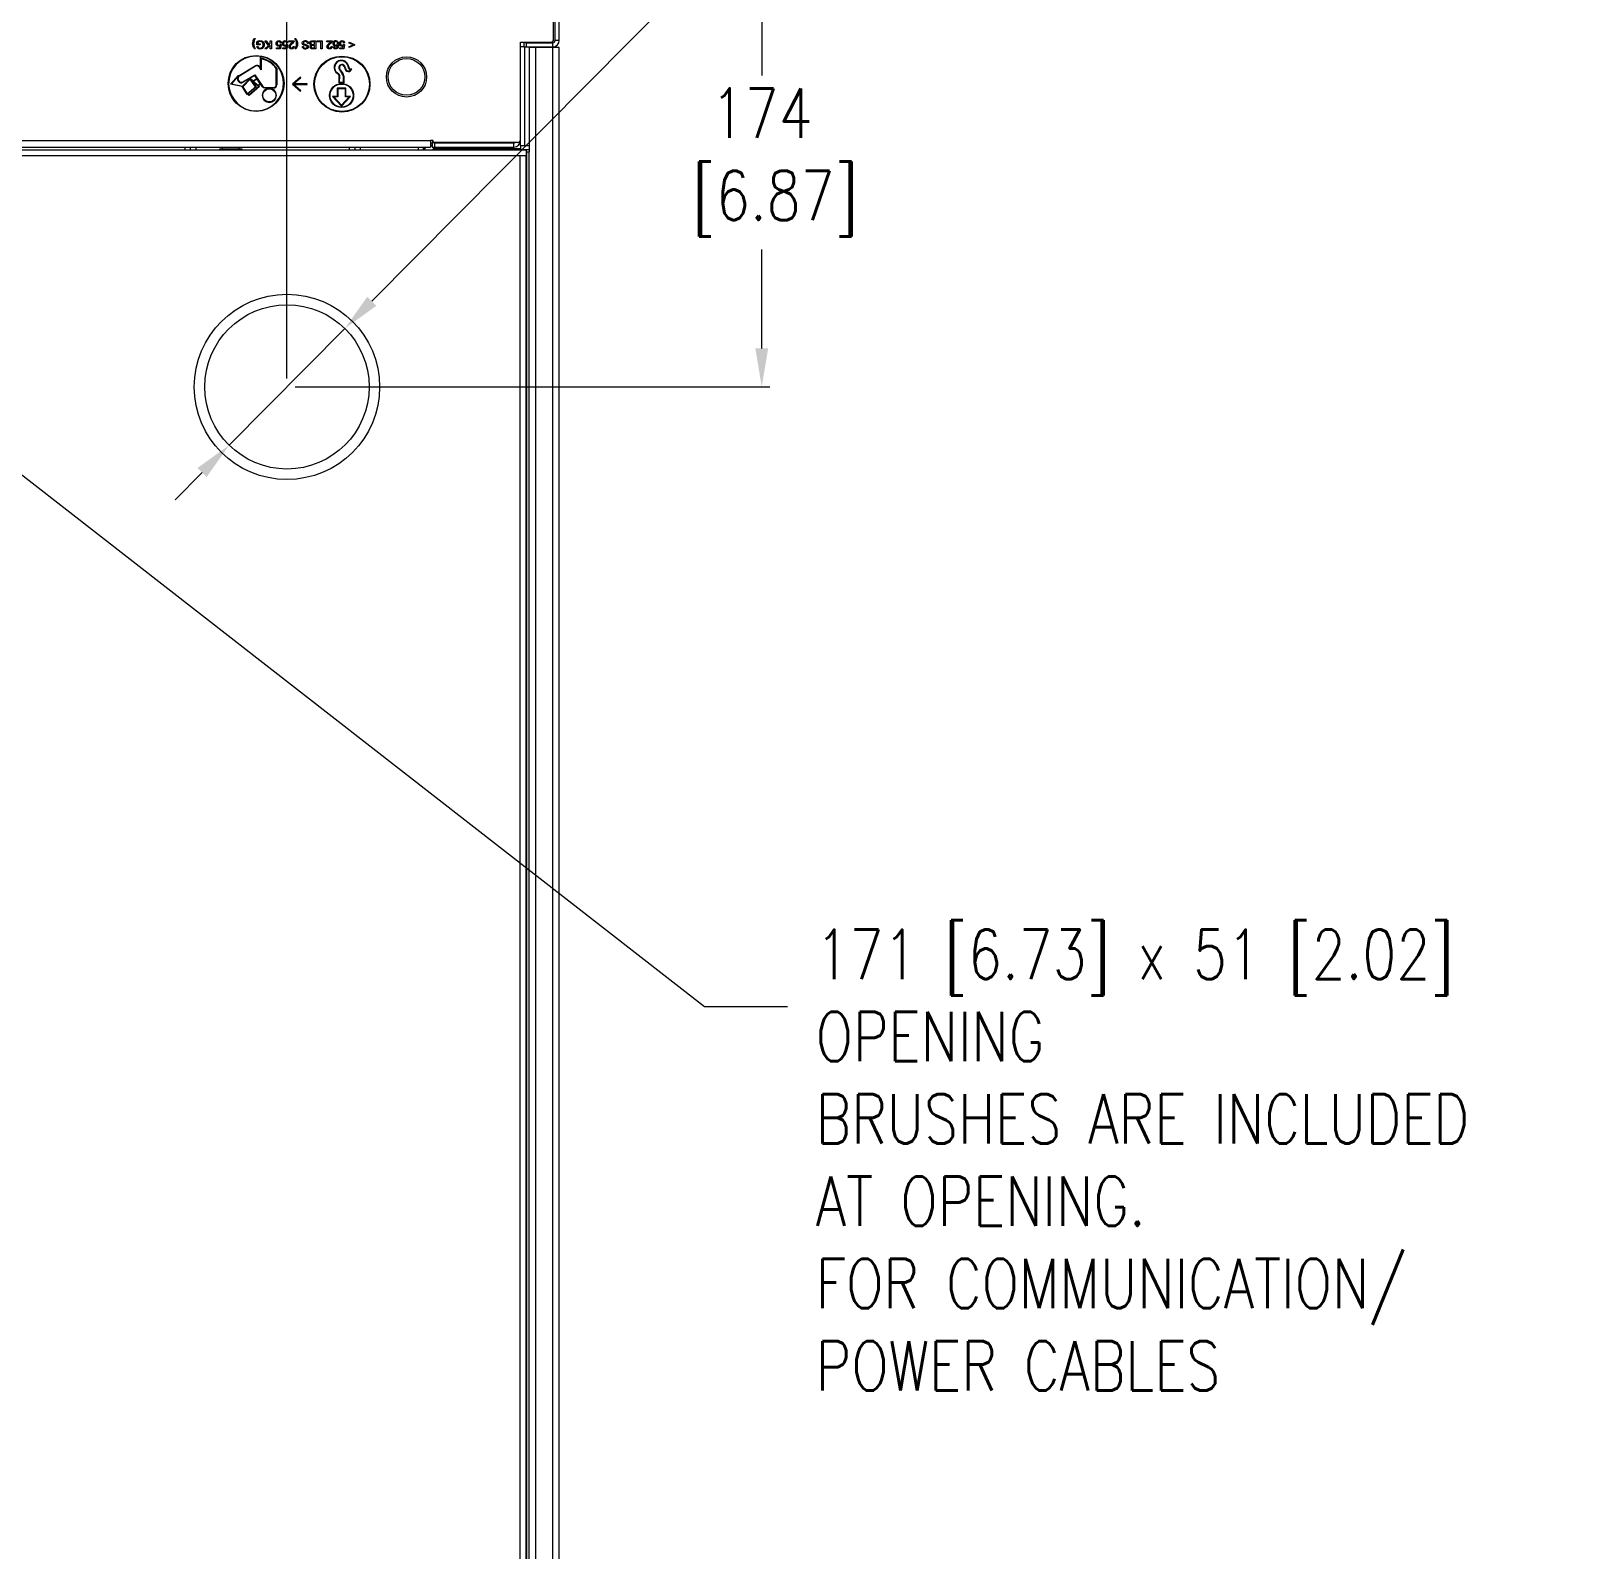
# Model space of a CAD drawing. Header units: inches. Extents: x 40138 to 76695, y -14500 to -5279.
# Drawn here: x 58297 to 58865, y -10964 to -10411 of the extents above; entities that cross this region are included whole.
import ezdxf

# ---------------------------------------------------------------- set-up
doc = ezdxf.new("R2010")
doc.units = ezdxf.units.IN
doc.header["$LTSCALE"] = 2
doc.header["$MEASUREMENT"] = 0
doc.header["$PDMODE"] = 35
doc.header["$PDSIZE"] = -1
doc.layers.add('M-ANNO-DIMS', color=7, linetype='Continuous', lineweight=13)
doc.layers.add('M-OBJECT-DETAILS', color=7, linetype='Continuous', lineweight=9)
doc.styles.get("Standard").update_dxf_attribs({"font": 'romans.shx', "width": 0.8})
doc.dimstyles.new('Details World Wide', dxfattribs={"dimscale": 4, "dimtxt": 4.5, "dimasz": 3.5, "dimexe": 0.75, "dimexo": 0.75, "dimgap": 0.75, "dimtad": 0, "dimtih": 1, "dimtoh": 1, "dimdec": 0, "dimzin": 4, "dimdsep": 46, "dimtxsty": 'Standard', "dimcen": 0, "dimclrd": 256, "dimclre": 256, "dimclrt": 256, "dimadec": 0, "dimazin": 1, "dimtfac": 1, "dimtdec": 0, "dimtmove": 0, "dimatfit": 3, "dimfxl": 1, "dimtolj": 1, "dimtzin": 0, "dimlwd": -1, "dimlwe": -1, "dimarcsym": 0})

# ---------------------------------------------------------------- blocks, each defined once
blk = doc.blocks.new('*D9')
at = {"layer": 'Defpoints', "color": 0, "linetype": 'Continuous', "transparency": 16777216}
for p in [(58390.26, -10264.13), (57990.26, -10507.37), (58390.26, -10540.37)]:
    blk.add_point(p, dxfattribs=at)
at = {"layer": 'M-ANNO-DIMS', "transparency": 16777216}
for p, q in [((57990.26, -10504.37), (57990.26, -10261.13)), ((58390.26, -10537.37), (58390.26, -10261.13))]:
    blk.add_line(p, q, dxfattribs=at)
at = {"layer": 'M-ANNO-DIMS', "linetype": 'Continuous', "transparency": 16777216}
for p, q in [((58004.26, -10264.13), (58149.88, -10264.13)), ((58376.26, -10264.13), (58230.63, -10264.13))]:
    blk.add_line(p, q, dxfattribs=at)
for points in [[(58004.26, -10261.8), (58004.26, -10266.47), (57990.26, -10264.13)], [(58376.26, -10261.8), (58376.26, -10266.47), (58390.26, -10264.13)]]:
    blk.add_solid(points, dxfattribs=at)
at = {"layer": 'M-ANNO-DIMS', "linetype": 'Continuous', "transparency": 16777216, "char_height": 18, "attachment_point": 5}
for s, insert in [('\\A1;400', (58190.26, -10252.13)), ('\\A1;[15.75]', (58190.26, -10280.85))]:
    blk.add_mtext(s, dxfattribs=dict(at, insert=insert))
blk = doc.blocks.new('*D21')
at = {"layer": 'Defpoints', "color": 0, "linetype": 'Continuous', "transparency": 16777216}
for p in [(58411.34, -10519.1), (58369.17, -10561.63)]:
    blk.add_point(p, dxfattribs=at)
at = {"layer": 'M-ANNO-DIMS', "linetype": 'Continuous', "transparency": 16777216}
for p, q in [((58621.69, -10306.97), (58421.2, -10509.16)), ((58635.69, -10306.97), (58621.69, -10306.97)), ((58369.17, -10561.63), (58411.34, -10519.1)), ((58359.31, -10571.57), (58349.45, -10581.52))]:
    blk.add_line(p, q, dxfattribs=at)
for points in [[(58419.54, -10507.51), (58422.86, -10510.8), (58411.34, -10519.1)], [(58357.65, -10569.93), (58360.97, -10573.22), (58369.17, -10561.63)]]:
    blk.add_solid(points, dxfattribs=at)
at = {"layer": 'M-ANNO-DIMS', "linetype": 'Continuous', "transparency": 16777216, "insert": (58758, -10306.97), "char_height": 18, "attachment_point": 5}
blk.add_mtext('\\A1;∅60\\P [∅2.36]\\PHOLES (2 PLACES)\\PWITH PLASTIC\\P GROMMETS.\\PFOR COMMUNICATION/\\PPOWER CABLES', dxfattribs=at)
blk = doc.blocks.new('*D38')
at = {"layer": 'Defpoints', "color": 0, "linetype": 'Continuous', "transparency": 16777216}
for p in [(58478.16, -10365.92), (58390.26, -10540.37), (58563.36, -10540.37)]:
    blk.add_point(p, dxfattribs=at)
at = {"layer": 'M-ANNO-DIMS', "transparency": 16777216}
for p, q in [((58481.16, -10365.92), (58566.36, -10365.92)), ((58393.26, -10540.37), (58566.36, -10540.37))]:
    blk.add_line(p, q, dxfattribs=at)
at = {"layer": 'M-ANNO-DIMS', "linetype": 'Continuous', "transparency": 16777216}
for p, q in [((58563.36, -10379.92), (58563.36, -10426.85)), ((58563.36, -10526.37), (58563.36, -10490.28))]:
    blk.add_line(p, q, dxfattribs=at)
for points in [[(58561.03, -10379.92), (58565.69, -10379.92), (58563.36, -10365.92)], [(58561.03, -10526.37), (58565.69, -10526.37), (58563.36, -10540.37)]]:
    blk.add_solid(points, dxfattribs=at)
at = {"layer": 'M-ANNO-DIMS', "linetype": 'Continuous', "transparency": 16777216, "insert": (58563.36, -10458.57), "char_height": 18, "attachment_point": 5}
blk.add_mtext('\\A1;174\\P [6.87]', dxfattribs=at)

msp = doc.modelspace()

# ---------------------------------------------------------------- linework, layer by layer
at = {"layer": 'M-OBJECT-DETAILS', "linetype": 'Continuous'}
for p, q in [((58487.456, -10413.698), (58487.456, -10404.517)), ((58488.037, -10414.008), (58488.037, -10404.205)), ((58489.556, -10414.008), (58489.556, -10404.205)), ((58378.459, -10413.357), (58378.728, -10413.357)), ((58379.228, -10415.703), (58379.228, -10414.593)), ((58380.459, -10415.703), (58379.228, -10415.703)), ((58379.277, -10416.319), (58379.664, -10416.222)), ((58379.651, -10414.788), (58379.651, -10415.357)), ((58379.651, -10415.357), (58380.459, -10415.357)), ((58380.459, -10415.357), (58380.459, -10415.703)), ((58382.151, -10414.165), (58382.672, -10414.165)), ((58383.481, -10415.911), (58382.151, -10414.165)), ((58382.228, -10417.164), (58383.481, -10415.911)), ((58382.672, -10414.165), (58383.749, -10415.642)), ((58384.189, -10415.782), (58382.807, -10417.164)), ((58383.749, -10415.642), (58384.189, -10415.203)), ((58384.189, -10415.203), (58384.189, -10414.165)), ((58384.189, -10414.165), (58384.612, -10414.165)), ((58384.189, -10417.164), (58384.189, -10415.782)), ((58384.612, -10414.165), (58384.612, -10417.164)), ((58387.567, -10416.741), (58387.72, -10415.964)), ((58387.805, -10415.549), (58388.189, -10415.588)), ((58388.228, -10414.972), (58387.843, -10415.011)), ((58388.189, -10415.588), (58387.882, -10417.126)), ((58389.875, -10416.741), (58390.028, -10415.964)), ((58390.112, -10415.549), (58390.497, -10415.588)), ((58390.535, -10414.972), (58390.151, -10415.011)), ((58390.497, -10415.588), (58390.189, -10417.126)), ((58390.959, -10414.165), (58392.92, -10414.165)), ((58390.959, -10414.549), (58390.959, -10414.165)), ((58392.426, -10414.549), (58390.959, -10414.549)), ((58392.497, -10416.28), (58392.882, -10416.318)), ((58393.151, -10413.357), (58393.42, -10413.357)), ((58395.882, -10416.318), (58396.305, -10416.318)), ((58398.151, -10415.203), (58397.728, -10415.203)), ((58400.343, -10414.511), (58399.633, -10414.511)), ((58399.64, -10414.165), (58400.766, -10414.165)), ((58399.682, -10415.549), (58400.343, -10415.549)), ((58400.343, -10415.895), (58399.725, -10415.895)), ((58400.343, -10415.549), (58400.343, -10414.511)), ((58400.343, -10416.818), (58400.343, -10415.895)), ((58400.766, -10414.165), (58400.766, -10417.164)), ((58401.228, -10414.165), (58403.074, -10414.165)), ((58401.228, -10414.511), (58401.228, -10414.165)), ((58402.651, -10414.511), (58401.228, -10414.511)), ((58402.651, -10417.164), (58402.651, -10414.511)), ((58403.074, -10414.165), (58403.074, -10417.164)), ((58404.805, -10414.165), (58406.766, -10414.165)), ((58404.805, -10414.549), (58404.805, -10414.165)), ((58406.272, -10414.549), (58404.805, -10414.549)), ((58406.343, -10416.28), (58406.728, -10416.318)), ((58410.644, -10416.741), (58410.797, -10415.964)), ((58410.882, -10415.549), (58411.266, -10415.588)), ((58411.305, -10414.972), (58410.92, -10415.011)), ((58411.266, -10415.588), (58410.959, -10417.126)), ((58412.882, -10414.664), (58414.843, -10415.511)), ((58412.882, -10415.049), (58412.882, -10414.664)), ((58414.459, -10415.645), (58412.882, -10415.049)), ((58412.882, -10416.241), (58414.459, -10415.645)), ((58414.843, -10415.78), (58412.882, -10416.626)), ((58412.882, -10416.626), (58412.882, -10416.241)), ((58414.843, -10415.511), (58414.843, -10415.78)), ((58475.356, -10414.698), (58486.456, -10414.698)), ((58475.356, -10450.22), (58475.356, -10414.698)), ((58476.556, -10414.897), (58476.556, -10416.416)), ((58477.556, -10414.897), (58476.556, -10414.897)), ((58477.556, -10416.416), (58477.556, -10414.897)), ((58477.556, -10414.897), (58487.148, -10414.897)), ((58487.148, -10416.416), (58487.148, -10414.897)), ((58488.037, -10414.008), (58489.556, -10414.008)), ((58378.728, -10417.164), (58378.459, -10417.164)), ((58380.663, -10424.107), (58380.663, -10419.879)), ((58380.664, -10419.88), (58380.664, -10420.505)), ((58380.863, -10420.747), (58380.863, -10424.754)), ((58382.807, -10417.164), (58382.228, -10417.164)), ((58384.612, -10417.164), (58384.189, -10417.164)), ((58386.459, -10416.741), (58387.567, -10416.741)), ((58386.459, -10417.126), (58386.459, -10416.741)), ((58387.882, -10417.126), (58386.459, -10417.126)), ((58388.766, -10417.126), (58388.766, -10416.741)), ((58388.766, -10416.741), (58389.875, -10416.741)), ((58390.189, -10417.126), (58388.766, -10417.126)), ((58393.42, -10417.164), (58393.151, -10417.164)), ((58400.766, -10417.164), (58399.643, -10417.164)), ((58399.772, -10416.818), (58400.343, -10416.818)), ((58403.074, -10417.164), (58402.651, -10417.164)), ((58407.112, -10416.395), (58407.497, -10416.357)), ((58409.535, -10416.741), (58410.644, -10416.741)), ((58409.535, -10417.126), (58409.535, -10416.741)), ((58410.959, -10417.126), (58409.535, -10417.126)), ((58476.556, -10416.416), (58475.356, -10416.416)), ((58476.556, -10416.416), (58477.556, -10416.416)), ((58476.942, -10452.416), (58476.942, -10416.416)), ((58477.556, -10416.416), (58487.148, -10416.416)), ((58478.549, -10416.616), (58478.549, -10454.616)), ((58480.957, -10416.616), (58478.549, -10416.616)), ((58479.533, -10416.616), (58479.533, -10416.416)), ((58480.119, -10416.416), (58480.119, -10416.616)), ((58480.957, -11384.116), (58480.957, -10416.616)), ((58487.148, -10416.616), (58480.957, -10416.616)), ((58483.535, -10416.616), (58483.535, -10416.416)), ((58487.148, -11384.116), (58487.148, -10416.616)), ((58489.556, -10416.616), (58487.148, -10416.616)), ((58489.556, -11384.116), (58489.556, -10416.616)), ((58369.725, -10429.956), (58372.408, -10426.799)), ((58372.481, -10427.022), (58370.091, -10429.834)), ((58372.408, -10426.799), (58372.809, -10426.894)), ((58372.61, -10427.053), (58372.481, -10427.022)), ((58372.809, -10426.894), (58378.666, -10423.313)), ((58378.77, -10423.484), (58372.951, -10427.042)), ((58374.204, -10429.13), (58378.554, -10426.57)), ((58378.494, -10426.837), (58376.788, -10427.842)), ((58379.282, -10427.993), (58378.494, -10426.837)), ((58378.554, -10426.57), (58381.49, -10430.88)), ((58380.863, -10424.754), (58380.204, -10423.791)), ((58380.369, -10423.678), (58380.663, -10424.107)), ((58386.376, -10430.241), (58386.376, -10424.275)), ((58386.576, -10424.209), (58386.576, -10430.241)), ((58395.158, -10427.473), (58392.226, -10430.023)), ((58392.646, -10429.923), (58395.29, -10427.624)), ((58395.29, -10427.624), (58395.158, -10427.473)), ((58409.013, -10426.494), (58408.106, -10425.75)), ((58409.136, -10426.336), (58408.246, -10425.605)), ((58409.259, -10429.56), (58409.274, -10426.991)), ((58409.46, -10429.357), (58409.474, -10426.988)), ((58409.5, -10424.889), (58410.426, -10426.18)), ((58409.653, -10424.759), (58410.587, -10426.061)), ((58410.746, -10426.959), (58410.746, -10429.343)), ((58410.946, -10426.947), (58410.946, -10429.541)), ((58413.281, -10424.587), (58413.617, -10424.597)), ((58413.299, -10424.387), (58413.9, -10424.405)), ((58373.86, -10430.893), (58369.725, -10429.956)), ((58370.091, -10429.834), (58374.026, -10430.726)), ((58375.686, -10433.771), (58373.86, -10430.893)), ((58374.026, -10430.726), (58376.699, -10428.026)), ((58376.834, -10428.173), (58374.115, -10430.921)), ((58374.115, -10430.921), (58375.733, -10433.472)), ((58376.539, -10427.988), (58374.306, -10429.303)), ((58375.733, -10433.472), (58378.726, -10430.974)), ((58378.993, -10431.012), (58376.139, -10433.394)), ((58376.139, -10433.394), (58376.449, -10433.806)), ((58380.241, -10430.84), (58376.417, -10434.096)), ((58376.449, -10433.806), (58379.935, -10430.837)), ((58376.699, -10428.026), (58376.539, -10427.988)), ((58376.788, -10427.842), (58376.863, -10427.86)), ((58378.726, -10430.974), (58376.834, -10428.173)), ((58376.863, -10427.86), (58377.92, -10428.792)), ((58379.935, -10430.837), (58377.31, -10428.52)), ((58377.31, -10428.52), (58378.993, -10431.012)), ((58377.92, -10428.792), (58379.282, -10427.993)), ((58379.395, -10428.159), (58378.078, -10428.931)), ((58378.078, -10428.931), (58379.68, -10430.345)), ((58380.54, -10429.84), (58379.395, -10428.159)), ((58379.68, -10430.345), (58380.54, -10429.84)), ((58380.653, -10430.006), (58379.838, -10430.484)), ((58379.838, -10430.484), (58380.241, -10430.84)), ((58381.33, -10431), (58380.653, -10430.006)), ((58382.118, -10431.175), (58385.442, -10431.175)), ((58383.828, -10431.375), (58382.118, -10431.375)), ((58383.828, -10431.499), (58383.828, -10431.375)), ((58383.829, -10431.375), (58383.829, -10431.499)), ((58385.442, -10431.375), (58383.829, -10431.375)), ((58392.226, -10430.023), (58395.158, -10432.573)), ((58397.627, -10429.923), (58392.646, -10429.923)), ((58395.29, -10432.422), (58392.646, -10430.123)), ((58392.646, -10430.123), (58397.627, -10430.123)), ((58395.158, -10432.573), (58395.29, -10432.422)), ((58397.627, -10430.123), (58397.627, -10429.923)), ((58408.542, -10431.45), (58408.542, -10434.463)), ((58411.765, -10431.45), (58408.542, -10431.45)), ((58408.742, -10431.65), (58408.742, -10434.663)), ((58411.565, -10431.65), (58408.742, -10431.65)), ((58410.946, -10429.541), (58409.259, -10429.56)), ((58410.746, -10429.343), (58409.46, -10429.357)), ((58411.565, -10434.663), (58411.565, -10431.65)), ((58411.765, -10434.463), (58411.765, -10431.45)), ((58375.985, -10433.522), (58375.686, -10433.771)), ((58376.417, -10434.096), (58375.985, -10433.522)), ((58408.542, -10434.463), (58406.869, -10434.463)), ((58406.869, -10434.463), (58410.153, -10437.969)), ((58407.33, -10434.663), (58410.153, -10437.676)), ((58408.742, -10434.663), (58407.33, -10434.663)), ((58410.153, -10437.969), (58413.438, -10434.463)), ((58410.153, -10437.676), (58412.977, -10434.663)), ((58412.977, -10434.663), (58411.565, -10434.663)), ((58413.438, -10434.463), (58411.765, -10434.463)), ((58475.356, -10450.53), (58475.356, -10450.22)), ((57937.929, -10450.53), (58442.583, -10450.53)), ((57937.929, -10452.938), (58442.583, -10452.938)), ((58477.406, -10454.066), (58277.656, -10454.066)), ((58353.056, -10452.938), (58353.056, -10454.066)), ((58355.056, -10454.066), (58355.056, -10452.938)), ((58357.056, -10452.938), (58357.056, -10454.066)), ((58365.628, -10453.742), (58365.628, -10454.066)), ((58373.883, -10453.742), (58365.628, -10453.742)), ((58366.682, -10452.938), (58366.682, -10453.742)), ((58372.829, -10453.742), (58372.829, -10452.938)), ((58373.883, -10454.066), (58373.883, -10453.742)), ((58413.056, -10454.066), (58413.056, -10452.938)), ((58415.056, -10452.938), (58415.056, -10454.066)), ((58417.056, -10454.066), (58417.056, -10452.938)), ((58438.056, -10452.938), (58438.056, -10454.066)), ((58440.056, -10454.066), (58440.056, -10452.938)), ((58440.056, -10453.316), (58440.564, -10453.316)), ((58440.733, -10452.938), (58440.23, -10454.066)), ((58443.583, -10450.53), (58442.583, -10450.53)), ((58442.583, -10450.53), (58442.583, -10452.938)), ((58442.583, -10451.415), (58442.666, -10451.419)), ((58443.168, -10452.559), (58442.583, -10452.298)), ((58442.666, -10451.419), (58443.168, -10451.419)), ((58443.168, -10451.419), (58443.168, -10452.938)), ((58444.168, -10451.419), (58443.168, -10451.419)), ((58443.168, -10452.938), (58444.168, -10452.938)), ((58443.256, -10450.53), (58443.256, -10451.419)), ((58443.256, -10453.971), (58443.256, -10454.066)), ((58443.583, -10451.22), (58443.583, -10450.53)), ((58474.356, -10451.22), (58443.583, -10451.22)), ((58444.037, -10454.066), (58444.037, -10453.511)), ((58444.037, -10453.511), (58448.037, -10453.511)), ((58444.168, -10452.938), (58444.168, -10451.419)), ((58444.168, -10451.419), (58472.948, -10451.419)), ((58444.168, -10452.938), (58472.948, -10452.938)), ((58446.211, -10451.22), (58446.211, -10451.419)), ((58448.037, -10453.511), (58475.356, -10453.511)), ((58448.037, -10453.511), (58448.037, -10454.066)), ((58448.736, -10452.938), (58448.736, -10453.438)), ((58448.736, -10453.438), (58448.736, -10453.511)), ((58451.736, -10453.438), (58448.736, -10453.438)), ((58451.736, -10452.938), (58451.736, -10453.438)), ((58454.736, -10453.438), (58451.736, -10453.438)), ((58454.736, -10453.438), (58454.736, -10452.938)), ((58454.736, -10453.511), (58454.736, -10453.438)), ((58457.261, -10451.419), (58457.261, -10451.22)), ((58472.948, -10452.938), (58472.948, -10451.419)), ((58475.307, -10450.53), (58475.356, -10450.53)), ((58475.356, -10452.416), (58475.356, -10450.53)), ((58475.356, -10452.416), (58476.942, -10452.416)), ((58475.356, -10452.416), (58475.356, -10453.916)), ((58478.549, -10453.916), (58475.356, -10453.916)), ((58475.356, -10453.916), (58475.356, -10454.066)), ((58476.942, -10452.416), (58478.549, -10452.416)), ((58477.406, -10454.066), (58477.406, -10456.155)), ((58477.406, -10454.616), (58477.66, -10454.616)), ((58477.66, -10454.616), (58478.549, -10454.616)), ((58477.66, -11246.591), (58477.66, -10454.616)), ((58478.549, -11346.116), (58478.549, -10454.616)), ((58475.317, -10456.155), (58277.656, -10456.155)), ((58475.317, -11344.577), (58475.317, -10456.155)), ((58477.406, -10456.155), (58475.317, -10456.155)), ((58477.406, -11346.666), (58477.406, -10456.155))]:
    msp.add_line(p, q, dxfattribs=at)
for centre, radius in [((58378.993, -10429.739), 10.2), ((58410.298, -10429.983), 10.2), ((58410.298, -10429.983), 10), ((58433.837, -10427.367), 7.341), ((58433.837, -10427.367), 6.706), ((58383.828, -10434.096), 2.399), ((58410.17, -10434.143), 4.392), ((58410.17, -10434.143), 4.192)]:
    msp.add_circle(centre, radius, dxfattribs=at)
at = {"layer": 'M-OBJECT-DETAILS', "linetype": 'Continuous', "lineweight": 0}
msp.add_circle((58390.256, -10540.366), 33.782, dxfattribs=at)
at = {"layer": 'M-OBJECT-DETAILS'}
msp.add_circle((58390.256, -10540.366), 29.95, dxfattribs=at)
at = {"layer": 'M-OBJECT-DETAILS', "linetype": 'Continuous'}
for centre, radius, start, end in [((58486.456, -10413.698), 1, 270, 0), ((58487.148, -10414.008), 0.889, 270, 0), ((58487.148, -10414.008), 2.408, 270, 0), ((58378.993, -10429.739), 10, 80.38865, 80.38284), ((58378.993, -10429.739), 9.385, 36.10396, 79.7455), ((58378.993, -10429.739), 9.185, 36.50865, 78.25454), ((58410.116, -10423.963), 2.689, 5.09666, 221.64154), ((58410.116, -10423.963), 2.489, 5.52775, 221.28792), ((58373.587, -10428.081), 1.418, 133.51702, 300.48838), ((58373.587, -10428.081), 1.218, 121.44673, 300.48838), ((58379.325, -10424.392), 1.265, 34.36362, 121.44673), ((58379.325, -10424.392), 1.065, 34.36362, 121.44673), ((58408.631, -10427.013), 0.644, 1.95779, 53.6359), ((58408.631, -10427.013), 0.844, 1.66575, 53.25153), ((58410.372, -10424.03), 1.224, 76.59683, 224.58731), ((58410.372, -10424.03), 1.024, 77.70961, 225.42421), ((58409.147, -10427.16), 1.611, 7.14109, 37.46309), ((58409.147, -10427.16), 1.811, 6.73471, 37.35952), ((58409.967, -10424.325), 1.437, 5.29266, 64.30352), ((58409.967, -10424.325), 1.637, 5.20624, 65.11546), ((58412.666, -10424.104), 1.271, 183.97692, 346.3172), ((58412.666, -10424.104), 1.071, 183.86329, 332.62666), ((58413.39, -10423.794), 0.801, 174.93775, 262.15374), ((58413.39, -10423.794), 0.601, 173.32949, 261.1999), ((58383.828, -10434.096), 2.597, 90, 89.97793), ((58382.118, -10430.36), 1.015, 219.11471, 270), ((58382.118, -10430.36), 0.815, 219.67754, 270), ((58385.442, -10430.241), 0.934, 270, 0), ((58385.442, -10430.241), 1.134, 270, 0), ((58474.356, -10450.22), 1, 270, 0), ((58441.277, -10451.716), 3, 308.45788, 335.97937), ((58459.137, -10450.419), 1, 233.2257, 270), ((58472.837, -10450.419), 1, 270, 306.7743), ((58472.948, -10450.53), 2.408, 270, 0), ((58472.948, -10450.53), 0.889, 270, 309.09032)]:
    msp.add_arc(centre, radius, start, end, dxfattribs=at)
for points, knots in [([(58377.728, -10415.262), (58377.78, -10414.874), (58377.874, -10414.177), (58378.279, -10413.608), (58378.459, -10413.357)], [0, 0, 0, 0, 0.558719, 1, 1, 1, 1]), ([(58377.886, -10416.166), (58377.835, -10416.001), (58377.744, -10415.706), (58377.733, -10415.398), (58377.728, -10415.262)], [0, 0, 0, 0, 0.55983863, 1, 1, 1, 1]), ([(58378.459, -10417.164), (58378.331, -10416.99), (58378.103, -10416.678), (58377.953, -10416.323), (58377.886, -10416.166)], [0, 0, 0, 0, 0.5599988, 1, 1, 1, 1]), ([(58378.728, -10413.357), (58378.537, -10413.689), (58378.196, -10414.282), (58378.138, -10414.962), (58378.112, -10415.261)], [0, 0, 0, 0, 0.5600232, 1, 1, 1, 1]), ([(58378.112, -10415.261), (58378.117, -10415.4), (58378.126, -10415.649), (58378.178, -10415.893), (58378.201, -10416)], [0, 0, 0, 0, 0.5599213, 1, 1, 1, 1]), ([(58378.201, -10416), (58378.23, -10416.109), (58378.281, -10416.304), (58378.361, -10416.489), (58378.397, -10416.57)], [0, 0, 0, 0, 0.5599567, 1, 1, 1, 1]), ([(58379.228, -10414.593), (58379.438, -10414.447), (58379.815, -10414.187), (58380.268, -10414.145), (58380.468, -10414.126)], [0, 0, 0, 0, 0.559914, 1, 1, 1, 1]), ([(58380.501, -10417.203), (58380.347, -10417.192), (58380.04, -10417.172), (58379.639, -10416.983), (58379.384, -10416.667), (58379.313, -10416.435), (58379.277, -10416.319)], [0, 0, 0, 0, 0.2804016, 0.5598538, 0.7794625, 1, 1, 1, 1]), ([(58380.503, -10414.472), (58380.329, -10414.493), (58380.018, -10414.53), (58379.763, -10414.709), (58379.651, -10414.788)], [0, 0, 0, 0, 0.5594324, 1, 1, 1, 1]), ([(58379.664, -10416.222), (58379.698, -10416.325), (58379.764, -10416.53), (58380.057, -10416.808), (58380.337, -10416.838), (58380.508, -10416.857)], [0, 0, 0, 0, 0.2815956, 0.5608854, 1, 1, 1, 1]), ([(58380.468, -10414.126), (58380.695, -10414.148), (58381.149, -10414.192), (58381.688, -10414.581), (58381.955, -10415.115), (58381.983, -10415.472), (58381.997, -10415.65)], [0, 0, 0, 0, 0.2801983, 0.5590182, 0.7792762, 1, 1, 1, 1]), ([(58381.997, -10415.65), (58381.975, -10415.877), (58381.931, -10416.33), (58381.57, -10416.887), (58381.036, -10417.164), (58380.679, -10417.19), (58380.501, -10417.203)], [0, 0, 0, 0, 0.2803491, 0.5593118, 0.7793147, 1, 1, 1, 1]), ([(58381.574, -10415.666), (58381.565, -10415.495), (58381.546, -10415.156), (58381.296, -10414.728), (58380.902, -10414.511), (58380.636, -10414.485), (58380.503, -10414.472)], [0, 0, 0, 0, 0.2808047, 0.5594892, 0.7794562, 1, 1, 1, 1]), ([(58380.508, -10416.857), (58380.621, -10416.851), (58380.845, -10416.838), (58381.135, -10416.705), (58381.344, -10416.501), (58381.423, -10416.343), (58381.462, -10416.264)], [0, 0, 0, 0, 0.2802716, 0.5599413, 0.77984, 1, 1, 1, 1]), ([(58381.462, -10416.264), (58381.499, -10416.155), (58381.563, -10415.961), (58381.571, -10415.756), (58381.574, -10415.666)], [0, 0, 0, 0, 0.5597821, 1, 1, 1, 1]), ([(58386.305, -10415.193), (58386.315, -10415.051), (58386.334, -10414.796), (58386.473, -10414.584), (58386.534, -10414.49)], [0, 0, 0, 0, 0.559746, 1, 1, 1, 1]), ([(58387.185, -10416.165), (58387.048, -10416.147), (58386.773, -10416.111), (58386.482, -10415.837), (58386.326, -10415.517), (58386.312, -10415.301), (58386.305, -10415.193)], [0, 0, 0, 0, 0.2791706, 0.5588021, 0.7791686, 1, 1, 1, 1]), ([(58386.534, -10414.49), (58386.653, -10414.372), (58386.867, -10414.159), (58387.164, -10414.136), (58387.296, -10414.126)], [0, 0, 0, 0, 0.5584804, 1, 1, 1, 1]), ([(58387.293, -10414.472), (58387.195, -10414.482), (58386.998, -10414.503), (58386.795, -10414.707), (58386.702, -10414.941), (58386.693, -10415.094), (58386.689, -10415.171)], [0, 0, 0, 0, 0.279544, 0.558252, 0.778883, 1, 1, 1, 1]), ([(58386.689, -10415.171), (58386.695, -10415.265), (58386.708, -10415.453), (58386.85, -10415.688), (58387.07, -10415.805), (58387.217, -10415.814), (58387.291, -10415.818)], [0, 0, 0, 0, 0.2806585, 0.5596022, 0.7792892, 1, 1, 1, 1]), ([(58387.72, -10415.964), (58387.629, -10416.027), (58387.466, -10416.138), (58387.271, -10416.157), (58387.185, -10416.165)], [0, 0, 0, 0, 0.5599399, 1, 1, 1, 1]), ([(58387.291, -10415.818), (58387.348, -10415.816), (58387.461, -10415.81), (58387.653, -10415.731), (58387.747, -10415.618), (58387.805, -10415.549)], [0, 0, 0, 0, 0.2809138, 0.5611529, 1, 1, 1, 1]), ([(58387.843, -10415.011), (58387.827, -10414.932), (58387.795, -10414.776), (58387.666, -10414.587), (58387.481, -10414.485), (58387.356, -10414.477), (58387.293, -10414.472)], [0, 0, 0, 0, 0.2807007, 0.5599308, 0.7796292, 1, 1, 1, 1]), ([(58387.296, -10414.126), (58387.427, -10414.137), (58387.689, -10414.158), (58387.997, -10414.378), (58388.179, -10414.667), (58388.211, -10414.87), (58388.228, -10414.972)], [0, 0, 0, 0, 0.28006294, 0.55923704, 0.77942439, 1, 1, 1, 1]), ([(58388.612, -10415.193), (58388.623, -10415.051), (58388.642, -10414.796), (58388.781, -10414.584), (58388.842, -10414.49)], [0, 0, 0, 0, 0.559746, 1, 1, 1, 1]), ([(58389.493, -10416.165), (58389.355, -10416.147), (58389.081, -10416.111), (58388.79, -10415.837), (58388.633, -10415.517), (58388.619, -10415.301), (58388.612, -10415.193)], [0, 0, 0, 0, 0.2791706, 0.5588021, 0.7791686, 1, 1, 1, 1]), ([(58388.842, -10414.49), (58388.961, -10414.372), (58389.175, -10414.159), (58389.472, -10414.136), (58389.603, -10414.126)], [0, 0, 0, 0, 0.5584898, 1, 1, 1, 1]), ([(58389.601, -10414.472), (58389.503, -10414.482), (58389.306, -10414.503), (58389.103, -10414.707), (58389.009, -10414.941), (58389.001, -10415.094), (58388.997, -10415.171)], [0, 0, 0, 0, 0.27953274, 0.55824364, 0.77888227, 1, 1, 1, 1]), ([(58388.997, -10415.171), (58389.003, -10415.265), (58389.015, -10415.453), (58389.157, -10415.688), (58389.377, -10415.805), (58389.525, -10415.814), (58389.599, -10415.818)], [0, 0, 0, 0, 0.2806584, 0.5596121, 0.7792876, 1, 1, 1, 1]), ([(58390.028, -10415.964), (58389.937, -10416.027), (58389.774, -10416.138), (58389.579, -10416.157), (58389.493, -10416.165)], [0, 0, 0, 0, 0.5599541, 1, 1, 1, 1]), ([(58389.599, -10415.818), (58389.656, -10415.816), (58389.769, -10415.81), (58389.961, -10415.731), (58390.055, -10415.618), (58390.112, -10415.549)], [0, 0, 0, 0, 0.2809314, 0.5611637, 1, 1, 1, 1]), ([(58390.151, -10415.011), (58390.135, -10414.932), (58390.103, -10414.776), (58389.974, -10414.587), (58389.789, -10414.485), (58389.664, -10414.477), (58389.601, -10414.472)], [0, 0, 0, 0, 0.2806959, 0.559921, 0.7796157, 1, 1, 1, 1]), ([(58389.603, -10414.126), (58389.735, -10414.137), (58389.997, -10414.158), (58390.304, -10414.378), (58390.486, -10414.667), (58390.519, -10414.87), (58390.535, -10414.972)], [0, 0, 0, 0, 0.28007055, 0.5592417, 0.77942672, 1, 1, 1, 1]), ([(58390.997, -10416.336), (58391.017, -10416.193), (58391.058, -10415.906), (58391.38, -10415.491), (58391.659, -10415.252), (58391.829, -10415.106)], [0, 0, 0, 0, 0.2787445, 0.558838, 1, 1, 1, 1]), ([(58391.92, -10417.164), (58391.789, -10417.155), (58391.528, -10417.137), (58391.215, -10416.93), (58391.025, -10416.644), (58391.006, -10416.439), (58390.997, -10416.336)], [0, 0, 0, 0, 0.2804821, 0.559644, 0.7797378, 1, 1, 1, 1]), ([(58392.188, -10415.287), (58391.996, -10415.451), (58391.729, -10415.679), (58391.435, -10416.036), (58391.399, -10416.234), (58391.382, -10416.333)], [0, 0, 0, 0, 0.5613196, 0.7813996, 1, 1, 1, 1]), ([(58391.382, -10416.333), (58391.392, -10416.409), (58391.412, -10416.563), (58391.568, -10416.723), (58391.748, -10416.808), (58391.868, -10416.815), (58391.929, -10416.818)], [0, 0, 0, 0, 0.2790741, 0.5586051, 0.779048, 1, 1, 1, 1]), ([(58391.829, -10415.106), (58391.901, -10415.047), (58392.019, -10414.949), (58392.181, -10414.812), (58392.317, -10414.693), (58392.39, -10414.597), (58392.426, -10414.549)], [0, 0, 0, 0, 0.3400333, 0.5600566, 0.7800836, 1, 1, 1, 1]), ([(58392.882, -10416.318), (58392.859, -10416.451), (58392.815, -10416.717), (58392.557, -10417.011), (58392.235, -10417.147), (58392.025, -10417.159), (58391.92, -10417.164)], [0, 0, 0, 0, 0.2802452, 0.5588951, 0.7791371, 1, 1, 1, 1]), ([(58391.929, -10416.818), (58392.011, -10416.812), (58392.177, -10416.8), (58392.376, -10416.665), (58392.483, -10416.475), (58392.492, -10416.345), (58392.497, -10416.28)], [0, 0, 0, 0, 0.280406, 0.5594948, 0.779394, 1, 1, 1, 1]), ([(58392.88, -10414.431), (58392.784, -10414.618), (58392.611, -10414.952), (58392.318, -10415.184), (58392.188, -10415.287)], [0, 0, 0, 0, 0.5583767, 1, 1, 1, 1]), ([(58392.92, -10414.165), (58392.919, -10414.215), (58392.917, -10414.306), (58392.891, -10414.393), (58392.88, -10414.431)], [0, 0, 0, 0, 0.5600191, 1, 1, 1, 1]), ([(58393.766, -10415.261), (58393.725, -10414.881), (58393.651, -10414.201), (58393.304, -10413.615), (58393.151, -10413.357)], [0, 0, 0, 0, 0.5591424, 1, 1, 1, 1]), ([(58393.42, -10413.357), (58393.646, -10413.681), (58394.048, -10414.259), (58394.12, -10414.956), (58394.151, -10415.262)], [0, 0, 0, 0, 0.5601418, 1, 1, 1, 1]), ([(58393.992, -10416.166), (58393.906, -10416.364), (58393.752, -10416.719), (58393.521, -10417.028), (58393.42, -10417.164)], [0, 0, 0, 0, 0.5597687, 1, 1, 1, 1]), ([(58393.48, -10416.576), (58393.525, -10416.472), (58393.604, -10416.287), (58393.655, -10416.092), (58393.678, -10416.006)], [0, 0, 0, 0, 0.5599631, 1, 1, 1, 1]), ([(58393.678, -10416.006), (58393.706, -10415.868), (58393.757, -10415.622), (58393.763, -10415.371), (58393.766, -10415.261)], [0, 0, 0, 0, 0.5599555, 1, 1, 1, 1]), ([(58394.151, -10415.262), (58394.143, -10415.435), (58394.129, -10415.744), (58394.034, -10416.037), (58393.992, -10416.166)], [0, 0, 0, 0, 0.55984309, 1, 1, 1, 1]), ([(58395.805, -10415.016), (58395.829, -10414.87), (58395.877, -10414.578), (58396.284, -10414.196), (58396.663, -10414.153), (58396.894, -10414.126)], [0, 0, 0, 0, 0.2799373, 0.5600763, 1, 1, 1, 1]), ([(58396.325, -10415.741), (58396.246, -10415.701), (58396.087, -10415.621), (58395.915, -10415.437), (58395.819, -10415.226), (58395.809, -10415.086), (58395.805, -10415.016)], [0, 0, 0, 0, 0.2803703, 0.5599071, 0.7798616, 1, 1, 1, 1]), ([(58396.994, -10417.203), (58396.845, -10417.194), (58396.549, -10417.175), (58396.165, -10416.986), (58395.93, -10416.668), (58395.898, -10416.435), (58395.882, -10416.318)], [0, 0, 0, 0, 0.28079432, 0.56013892, 0.77987061, 1, 1, 1, 1]), ([(58396.913, -10414.472), (58396.823, -10414.478), (58396.643, -10414.489), (58396.411, -10414.599), (58396.258, -10414.784), (58396.238, -10414.925), (58396.228, -10414.996)], [0, 0, 0, 0, 0.280913, 0.560827, 0.7805089, 1, 1, 1, 1]), ([(58396.228, -10414.996), (58396.233, -10415.047), (58396.242, -10415.151), (58396.352, -10415.309), (58396.473, -10415.366), (58396.548, -10415.401)], [0, 0, 0, 0, 0.2801034, 0.5599702, 1, 1, 1, 1]), ([(58396.305, -10416.318), (58396.321, -10416.408), (58396.353, -10416.587), (58396.595, -10416.832), (58396.832, -10416.847), (58396.977, -10416.857)], [0, 0, 0, 0, 0.2810939, 0.5602823, 1, 1, 1, 1]), ([(58397.505, -10416.144), (58397.288, -10416.062), (58396.899, -10415.914), (58396.501, -10415.794), (58396.325, -10415.741)], [0, 0, 0, 0, 0.55837765, 1, 1, 1, 1]), ([(58396.548, -10415.401), (58396.666, -10415.439), (58396.861, -10415.501), (58397.138, -10415.571), (58397.37, -10415.638), (58397.519, -10415.701), (58397.593, -10415.733)], [0, 0, 0, 0, 0.3399363, 0.5600235, 0.7800744, 1, 1, 1, 1]), ([(58396.894, -10414.126), (58397.069, -10414.135), (58397.418, -10414.153), (58397.857, -10414.404), (58398.104, -10414.793), (58398.135, -10415.066), (58398.151, -10415.203)], [0, 0, 0, 0, 0.28081194, 0.55956186, 0.77961458, 1, 1, 1, 1]), ([(58397.728, -10415.203), (58397.711, -10415.089), (58397.677, -10414.861), (58397.454, -10414.611), (58397.182, -10414.491), (58397.003, -10414.478), (58396.913, -10414.472)], [0, 0, 0, 0, 0.2806348, 0.5586703, 0.7791907, 1, 1, 1, 1]), ([(58397.612, -10416.409), (58397.607, -10416.353), (58397.598, -10416.253), (58397.533, -10416.177), (58397.505, -10416.144)], [0, 0, 0, 0, 0.5595913, 1, 1, 1, 1]), ([(58397.593, -10415.733), (58397.66, -10415.771), (58397.795, -10415.848), (58397.988, -10416.058), (58398.017, -10416.259), (58398.035, -10416.381)], [0, 0, 0, 0, 0.2814532, 0.562269, 1, 1, 1, 1]), ([(58398.535, -10415.024), (58398.545, -10414.925), (58398.564, -10414.727), (58398.71, -10414.459), (58399.059, -10414.187), (58399.4, -10414.174), (58399.64, -10414.165)], [0, 0, 0, 0, 0.1871435, 0.3743186, 0.5607878, 1, 1, 1, 1]), ([(58399.101, -10415.741), (58399.014, -10415.71), (58398.84, -10415.647), (58398.655, -10415.458), (58398.55, -10415.242), (58398.54, -10415.096), (58398.535, -10415.024)], [0, 0, 0, 0, 0.280206, 0.5596579, 0.7797208, 1, 1, 1, 1]), ([(58398.651, -10416.387), (58398.659, -10416.309), (58398.676, -10416.154), (58398.821, -10415.907), (58398.995, -10415.804), (58399.101, -10415.741)], [0, 0, 0, 0, 0.2803314, 0.5608074, 1, 1, 1, 1]), ([(58399.377, -10414.525), (58399.311, -10414.541), (58399.179, -10414.574), (58399.04, -10414.711), (58398.968, -10414.871), (58398.962, -10414.977), (58398.959, -10415.03)], [0, 0, 0, 0, 0.28030075, 0.55903517, 0.77940164, 1, 1, 1, 1]), ([(58398.959, -10415.03), (58398.968, -10415.116), (58398.982, -10415.244), (58399.08, -10415.387), (58399.283, -10415.547), (58399.505, -10415.548), (58399.682, -10415.549)], [0, 0, 0, 0, 0.2498015, 0.3755313, 0.5011533, 1, 1, 1, 1]), ([(58399.364, -10415.931), (58399.316, -10415.95), (58399.221, -10415.989), (58399.096, -10416.134), (58399.082, -10416.268), (58399.074, -10416.35)], [0, 0, 0, 0, 0.2808827, 0.5610383, 1, 1, 1, 1]), ([(58399.074, -10416.35), (58399.083, -10416.431), (58399.096, -10416.554), (58399.188, -10416.691), (58399.392, -10416.833), (58399.603, -10416.825), (58399.772, -10416.818)], [0, 0, 0, 0, 0.24952487, 0.37503263, 0.50024029, 1, 1, 1, 1]), ([(58399.725, -10415.895), (58399.657, -10415.895), (58399.535, -10415.895), (58399.416, -10415.92), (58399.364, -10415.931)], [0, 0, 0, 0, 0.5603938, 1, 1, 1, 1]), ([(58399.633, -10414.511), (58399.585, -10414.511), (58399.5, -10414.51), (58399.414, -10414.521), (58399.377, -10414.525)], [0, 0, 0, 0, 0.5601434, 1, 1, 1, 1]), ([(58404.843, -10416.336), (58404.863, -10416.193), (58404.904, -10415.906), (58405.227, -10415.491), (58405.505, -10415.252), (58405.676, -10415.106)], [0, 0, 0, 0, 0.27874401, 0.55883158, 1, 1, 1, 1]), ([(58405.766, -10417.164), (58405.635, -10417.155), (58405.374, -10417.137), (58405.062, -10416.93), (58404.871, -10416.644), (58404.852, -10416.439), (58404.843, -10416.336)], [0, 0, 0, 0, 0.280481, 0.5596418, 0.7797405, 1, 1, 1, 1]), ([(58406.034, -10415.287), (58405.843, -10415.451), (58405.576, -10415.679), (58405.281, -10416.036), (58405.245, -10416.234), (58405.228, -10416.333)], [0, 0, 0, 0, 0.5613196, 0.7813996, 1, 1, 1, 1]), ([(58405.228, -10416.333), (58405.238, -10416.409), (58405.258, -10416.563), (58405.414, -10416.723), (58405.594, -10416.808), (58405.714, -10416.815), (58405.775, -10416.818)], [0, 0, 0, 0, 0.2790722, 0.558618, 0.7790461, 1, 1, 1, 1]), ([(58405.676, -10415.106), (58405.747, -10415.047), (58405.865, -10414.949), (58406.028, -10414.812), (58406.163, -10414.693), (58406.236, -10414.597), (58406.272, -10414.549)], [0, 0, 0, 0, 0.34003742, 0.56004944, 0.78009241, 1, 1, 1, 1]), ([(58406.728, -10416.318), (58406.706, -10416.451), (58406.661, -10416.717), (58406.404, -10417.011), (58406.082, -10417.147), (58405.871, -10417.159), (58405.766, -10417.164)], [0, 0, 0, 0, 0.2802441, 0.5589023, 0.7791359, 1, 1, 1, 1]), ([(58405.775, -10416.818), (58405.858, -10416.812), (58406.023, -10416.8), (58406.222, -10416.665), (58406.329, -10416.475), (58406.338, -10416.345), (58406.343, -10416.28)], [0, 0, 0, 0, 0.2804203, 0.5595068, 0.7793959, 1, 1, 1, 1]), ([(58406.726, -10414.431), (58406.63, -10414.618), (58406.457, -10414.952), (58406.164, -10415.184), (58406.034, -10415.287)], [0, 0, 0, 0, 0.5583736, 1, 1, 1, 1]), ([(58406.766, -10414.165), (58406.765, -10414.215), (58406.763, -10414.306), (58406.737, -10414.393), (58406.726, -10414.431)], [0, 0, 0, 0, 0.5600114, 1, 1, 1, 1]), ([(58407.074, -10415.152), (58407.089, -10415.006), (58407.119, -10414.715), (58407.351, -10414.363), (58407.677, -10414.157), (58407.907, -10414.136), (58408.022, -10414.126)], [0, 0, 0, 0, 0.2802231, 0.5597531, 0.7797575, 1, 1, 1, 1]), ([(58407.96, -10416.126), (58407.823, -10416.108), (58407.547, -10416.071), (58407.254, -10415.798), (58407.095, -10415.477), (58407.081, -10415.261), (58407.074, -10415.152)], [0, 0, 0, 0, 0.279137, 0.5588067, 0.7791578, 1, 1, 1, 1]), ([(58408.052, -10414.472), (58407.957, -10414.483), (58407.768, -10414.504), (58407.567, -10414.694), (58407.471, -10414.919), (58407.463, -10415.066), (58407.459, -10415.14)], [0, 0, 0, 0, 0.2794942, 0.5585537, 0.7789723, 1, 1, 1, 1]), ([(58407.459, -10415.14), (58407.465, -10415.234), (58407.478, -10415.421), (58407.631, -10415.646), (58407.846, -10415.765), (58407.993, -10415.775), (58408.067, -10415.78)], [0, 0, 0, 0, 0.2804581, 0.55935, 0.7793203, 1, 1, 1, 1]), ([(58408.689, -10415.731), (58408.579, -10415.855), (58408.383, -10416.079), (58408.09, -10416.112), (58407.96, -10416.126)], [0, 0, 0, 0, 0.5586309, 1, 1, 1, 1]), ([(58408.022, -10414.126), (58408.149, -10414.137), (58408.401, -10414.16), (58408.73, -10414.371), (58409.046, -10414.834), (58409.062, -10415.266), (58409.074, -10415.569)], [0, 0, 0, 0, 0.1869184, 0.3735479, 0.5602262, 1, 1, 1, 1]), ([(58408.689, -10415.16), (58408.678, -10415.063), (58408.656, -10414.868), (58408.501, -10414.632), (58408.283, -10414.492), (58408.129, -10414.479), (58408.052, -10414.472)], [0, 0, 0, 0, 0.2800685, 0.5597743, 0.7796907, 1, 1, 1, 1]), ([(58408.067, -10415.78), (58408.159, -10415.77), (58408.343, -10415.75), (58408.553, -10415.587), (58408.674, -10415.378), (58408.684, -10415.233), (58408.689, -10415.16)], [0, 0, 0, 0, 0.2797431, 0.5593429, 0.779404, 1, 1, 1, 1]), ([(58408.331, -10416.729), (58408.404, -10416.656), (58408.551, -10416.51), (58408.676, -10416.156), (58408.684, -10415.892), (58408.689, -10415.731)], [0, 0, 0, 0, 0.2793659, 0.5591662, 1, 1, 1, 1]), ([(58409.074, -10415.569), (58409.07, -10415.82), (58409.063, -10416.267), (58408.843, -10416.654), (58408.747, -10416.824)], [0, 0, 0, 0, 0.5613965, 1, 1, 1, 1]), ([(58409.382, -10415.193), (58409.392, -10415.051), (58409.411, -10414.796), (58409.55, -10414.584), (58409.611, -10414.49)], [0, 0, 0, 0, 0.559746, 1, 1, 1, 1]), ([(58410.262, -10416.165), (58410.125, -10416.147), (58409.85, -10416.111), (58409.559, -10415.837), (58409.403, -10415.517), (58409.389, -10415.301), (58409.382, -10415.193)], [0, 0, 0, 0, 0.2791706, 0.5588021, 0.7791686, 1, 1, 1, 1]), ([(58409.611, -10414.49), (58409.73, -10414.372), (58409.944, -10414.159), (58410.241, -10414.136), (58410.373, -10414.126)], [0, 0, 0, 0, 0.5584804, 1, 1, 1, 1]), ([(58410.37, -10414.472), (58410.272, -10414.482), (58410.075, -10414.503), (58409.872, -10414.707), (58409.779, -10414.941), (58409.77, -10415.094), (58409.766, -10415.171)], [0, 0, 0, 0, 0.279544, 0.558252, 0.778883, 1, 1, 1, 1]), ([(58409.766, -10415.171), (58409.772, -10415.265), (58409.784, -10415.453), (58409.927, -10415.688), (58410.147, -10415.805), (58410.294, -10415.814), (58410.368, -10415.818)], [0, 0, 0, 0, 0.2806585, 0.5596022, 0.7792892, 1, 1, 1, 1]), ([(58410.797, -10415.964), (58410.706, -10416.027), (58410.543, -10416.138), (58410.348, -10416.157), (58410.262, -10416.165)], [0, 0, 0, 0, 0.5599399, 1, 1, 1, 1]), ([(58410.368, -10415.818), (58410.425, -10415.816), (58410.538, -10415.81), (58410.73, -10415.731), (58410.824, -10415.618), (58410.882, -10415.549)], [0, 0, 0, 0, 0.2809138, 0.5611529, 1, 1, 1, 1]), ([(58410.92, -10415.011), (58410.904, -10414.932), (58410.872, -10414.776), (58410.743, -10414.587), (58410.558, -10414.485), (58410.433, -10414.477), (58410.37, -10414.472)], [0, 0, 0, 0, 0.2807007, 0.5599308, 0.7796292, 1, 1, 1, 1]), ([(58410.373, -10414.126), (58410.504, -10414.137), (58410.766, -10414.158), (58411.074, -10414.378), (58411.256, -10414.667), (58411.288, -10414.87), (58411.305, -10414.972)], [0, 0, 0, 0, 0.2800723, 0.5592365, 0.7794229, 1, 1, 1, 1]), ([(58378.397, -10416.57), (58378.455, -10416.683), (58378.559, -10416.885), (58378.676, -10417.079), (58378.728, -10417.164)], [0, 0, 0, 0, 0.5599372, 1, 1, 1, 1]), ([(58393.151, -10417.164), (58393.216, -10417.057), (58393.332, -10416.864), (58393.435, -10416.664), (58393.48, -10416.576)], [0, 0, 0, 0, 0.56003183, 1, 1, 1, 1]), ([(58396.977, -10416.857), (58397.059, -10416.854), (58397.222, -10416.848), (58397.438, -10416.764), (58397.586, -10416.602), (58397.604, -10416.473), (58397.612, -10416.409)], [0, 0, 0, 0, 0.2812758, 0.5608062, 0.7806682, 1, 1, 1, 1]), ([(58398.035, -10416.381), (58398.025, -10416.474), (58398.005, -10416.659), (58397.856, -10416.901), (58397.531, -10417.151), (58397.215, -10417.182), (58396.994, -10417.203)], [0, 0, 0, 0, 0.1870283, 0.3741228, 0.5611377, 1, 1, 1, 1]), ([(58399.643, -10417.164), (58399.51, -10417.16), (58399.245, -10417.151), (58398.898, -10416.986), (58398.692, -10416.699), (58398.665, -10416.491), (58398.651, -10416.387)], [0, 0, 0, 0, 0.2811123, 0.5600261, 0.7801177, 1, 1, 1, 1]), ([(58407.978, -10417.164), (58407.858, -10417.155), (58407.618, -10417.135), (58407.333, -10416.938), (58407.165, -10416.673), (58407.13, -10416.488), (58407.112, -10416.395)], [0, 0, 0, 0, 0.2800416, 0.5591862, 0.7793626, 1, 1, 1, 1]), ([(58407.497, -10416.357), (58407.513, -10416.419), (58407.54, -10416.53), (58407.607, -10416.624), (58407.636, -10416.665)], [0, 0, 0, 0, 0.56052212, 1, 1, 1, 1]), ([(58407.636, -10416.665), (58407.696, -10416.714), (58407.804, -10416.803), (58407.943, -10416.814), (58408.004, -10416.818)], [0, 0, 0, 0, 0.5590137, 1, 1, 1, 1]), ([(58408.747, -10416.824), (58408.624, -10416.935), (58408.403, -10417.135), (58408.108, -10417.155), (58407.978, -10417.164)], [0, 0, 0, 0, 0.5583915, 1, 1, 1, 1]), ([(58408.004, -10416.818), (58408.068, -10416.814), (58408.183, -10416.805), (58408.286, -10416.753), (58408.331, -10416.729)], [0, 0, 0, 0, 0.5597153, 1, 1, 1, 1])]:
    msp.add_open_spline(points, degree=3, knots=knots, dxfattribs=at)

# ---------------------------------------------------------------- texts
at = {"layer": 'M-ANNO-DIMS', "linetype": 'Continuous', "insert": (58583.028, -10738.259), "char_height": 18, "attachment_point": 1}
msp.add_mtext('171 [6.73] x 51 [2.02]\\POPENING\\PBRUSHES ARE INCLUDED\\PAT OPENING.\\P{\\A1;FOR COMMUNICATION/\\PPOWER CABLES} ', dxfattribs=at)

# ---------------------------------------------------------------- dimensions: what is measured, and where the dimension line sits
at = {"layer": 'M-ANNO-DIMS', "linetype": 'Continuous'}
dim = msp.add_diameter_dim_2p(p1=(58369.168, -10561.633), p2=(58411.344, -10519.099), text='<>\\PHOLES (2 PLACES)\\PWITH PLASTIC\\P GROMMETS.\\PFOR COMMUNICATION/\\PPOWER CABLES', dimstyle='Details World Wide', override={"dimpost": '\\X'}, dxfattribs=at)
dim.commit()
dim.dimension.update_dxf_attribs({"geometry": '*D21', "text_midpoint": (58758, -10306.973), "dimtype": 163})
dim = msp.add_linear_dim(base=(58390.256, -10264.134), p1=(57990.256, -10507.366), p2=(58390.256, -10540.366), dimstyle='Details World Wide', override={"dimpost": '\\X'}, dxfattribs=at)
dim.commit()
dim.dimension.update_dxf_attribs({"geometry": '*D9', "text_midpoint": (58190.256, -10264.134)})
dim = msp.add_linear_dim(base=(58563.362, -10540.366), p1=(58478.156, -10365.919), p2=(58390.256, -10540.366), angle=90, dimstyle='Details World Wide', override={"dimpost": '\\X'}, dxfattribs=at)
dim.commit()
dim.dimension.update_dxf_attribs({"geometry": '*D38', "text_midpoint": (58563.362, -10458.565), "dimtype": 160})

# ---------------------------------------------------------------- leaders
msp.add_leader([(58180.126, -10484.047), (58542.502, -10766.295), (58572.735, -10766.295)], dimstyle='Details World Wide', dxfattribs=at)

doc.saveas('drawing.dxf')
